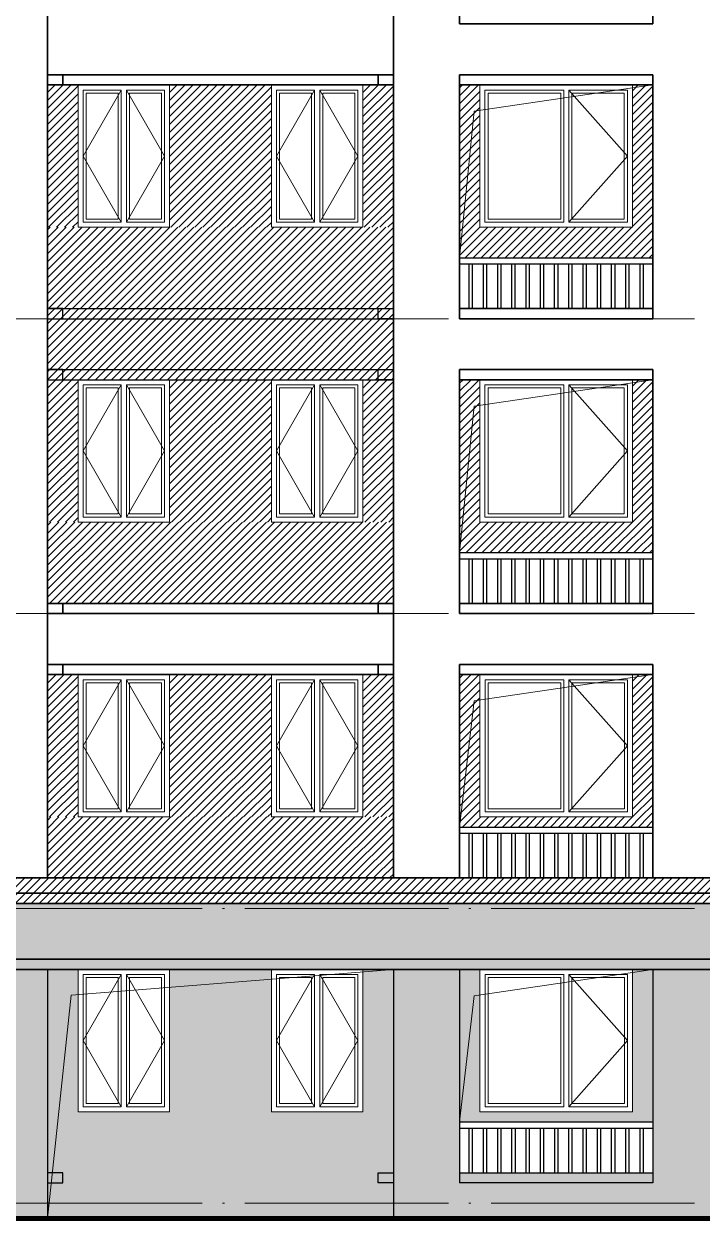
# Model space of a CAD drawing. Extents: x 27938 to 725830, y -209821 to 1628073.
# Drawn here: x 297584 to 304250, y 43165 to 54940 of the extents above; entities that cross this region are included whole.
import ezdxf

# ---------------------------------------------------------------- set-up
doc = ezdxf.new("R2010")
doc.units = 0
doc.header["$LTSCALE"] = 1000
doc.header["$MEASUREMENT"] = 0
doc.linetypes.add('DOTE', pattern=[2.42, 2, -0.2, 0.02, -0.2])
for name, color, linetype in [('3-剖面填充（细）', 250, 'Continuous'), ('5-平立面看线1', 45, 'Continuous'), ('Stair-栏杆', 142, 'Continuous'), ('看线', 251, 'Continuous')]:
    doc.layers.add(name, color=color, linetype=linetype)
for name, color, linetype, lineweight in [('DOTE', 19, 'DOTE', 9), ('WINDOW', 144, 'Continuous', 15), ('立面-中轮廓线', 213, 'Continuous', 35), ('立面-普通轮廓', 7, 'Continuous', 18), ('立面-洞口示意', 152, 'Continuous', 13), ('立面-窗开启线', 250, 'Continuous', 13)]:
    doc.layers.add(name, color=color, linetype=linetype, lineweight=lineweight)
pattern_1 = [(45, (-276178.246, 5800), (-39.2886205, 39.2886205), [])]
pattern_2 = [(45, (-240617.81, 13864.28), (-39.2886205, 39.2886205), [])]
pattern_3 = [(45, (-149299.965, 1964.28), (-39.2886205, 39.2886205), [])]

# ---------------------------------------------------------------- blocks, each defined once
blk = doc.blocks.new('HFHCDSFFDGD')
at = {"layer": '3-剖面填充（细）'}
h = blk.add_hatch(dxfattribs=at)
h.set_pattern_fill('ANSI31', color=256, scale=35)
h.set_pattern_definition([(45, (-280729.78, 5723), (-39.2886205, 39.2886205), [])])
h.paths.add_polyline_path([(262556, 39076), (262256, 39076), (262256, 40476), (262556, 40476)])
h = blk.add_hatch(dxfattribs=at)
h.set_pattern_fill('ANSI31', color=256, scale=35)
h.set_pattern_definition([(45, (-279529.876, 5723), (-39.2886205, 39.2886205), [])])
h.paths.add_polyline_path([(264457, 39076), (263456, 39076), (263456, 40476), (264456, 40476)])
h = blk.add_hatch(dxfattribs=at)
h.set_pattern_fill('ANSI31', color=256, scale=35)
h.set_pattern_definition([(45, (-277629.48, 5723), (-39.2886205, 39.2886205), [])])
h.paths.add_polyline_path([(265657, 39076), (265357, 39076), (265356, 40476), (265656, 40476)])
h = blk.add_hatch(dxfattribs=at)
h.set_pattern_fill('ANSI31', color=256, scale=35)
h.set_pattern_definition(pattern_1)
h.paths.add_polyline_path([(266306, 39076), (266506, 39076), (266506, 40476), (266306, 40476)])
h = blk.add_hatch(dxfattribs=at)
h.set_pattern_fill('ANSI31', color=256, scale=35)
h.set_pattern_definition(pattern_1)
h.paths.add_polyline_path([(268006, 39076), (268206, 39076), (268206, 40476), (268006, 40476)])
h = blk.add_hatch(dxfattribs=at)
h.set_pattern_fill('ANSI31', color=256, scale=35)
h.set_pattern_definition([(45, (-280729.78, 4923), (-39.2886205, 39.2886205), [])])
h.paths.add_polyline_path([(265657, 38276), (262256, 38276), (262256, 39076), (265656, 39076)])
h = blk.add_hatch(dxfattribs=at)
h.set_pattern_fill('ANSI31', color=256, scale=35)
h.set_pattern_definition(pattern_1)
h.paths.add_polyline_path([(266306, 38776), (268206, 38776), (268206, 39076), (266306, 39076)])
blk = doc.blocks.new('A$C318717E3')
at = {"layer": 'WINDOW'}
for points in [[(50, 1350), (425, 1350), (425, 50), (50, 50)], [(850, 1350), (475, 1350), (475, 50), (850, 50)]]:
    blk.add_lwpolyline(points, close=True, dxfattribs=at)
at = {"layer": 'WINDOW', "color": 250}
for points in [[(80, 1320), (395, 1320), (395, 80), (80, 80)], [(820, 1320), (505, 1320), (505, 80), (820, 80)]]:
    blk.add_lwpolyline(points, close=True, dxfattribs=at)
at = {"layer": '立面-普通轮廓'}
blk.add_lwpolyline([(0, 1400), (900, 1400), (900, 0), (0, 0)], close=True, dxfattribs=at)
at = {"layer": '立面-窗开启线', "color": 251, "ltscale": 0.5, "true_color": 0x636466}
for points in [[(425, 1350), (50, 700), (425, 50)], [(475, 1350), (850, 700), (475, 50)]]:
    blk.add_lwpolyline(points, dxfattribs=at)
blk = doc.blocks.new('A$C4731409C')
at = {"layer": 'WINDOW'}
for points in [[(-1450, 1350), (-675, 1350), (-675, 50), (-1450, 50)], [(-50, 1350), (-625, 1350), (-625, 50), (-50, 50)]]:
    blk.add_lwpolyline(points, close=True, dxfattribs=at)
at = {"layer": 'WINDOW', "color": 250}
for points in [[(-1420, 1320), (-705, 1320), (-705, 80), (-1420, 80)], [(-80, 1320), (-595, 1320), (-595, 80), (-80, 80)]]:
    blk.add_lwpolyline(points, close=True, dxfattribs=at)
at = {"layer": '立面-普通轮廓'}
blk.add_lwpolyline([(-1500, 1400), (0, 1400), (0, 0), (-1500, 0)], close=True, dxfattribs=at)
at = {"layer": '立面-窗开启线', "color": 251, "ltscale": 0.5, "true_color": 0x636466}
blk.add_lwpolyline([(-625, 1350), (-50, 700), (-625, 50)], dxfattribs=at)
blk = doc.blocks.new('HFGHFHFHF')
at = {"layer": 'Stair-栏杆'}
for p, q in [((266306, 38776), (268206, 38776)), ((266306, 38716), (268206, 38716))]:
    blk.add_line(p, q, dxfattribs=at)
for points in [[(266401, 38276), (266401, 38716)], [(266431, 38716), (266431, 38276)], [(266541, 38276), (266541, 38716)], [(266571, 38716), (266571, 38276)], [(266681, 38276), (266681, 38716)], [(266711, 38716), (266711, 38276)], [(266821, 38276), (266821, 38716)], [(266851, 38716), (266851, 38276)], [(266961, 38276), (266961, 38716)], [(266991, 38716), (266991, 38276)], [(267101, 38276), (267101, 38716)], [(267131, 38716), (267131, 38276)], [(267241, 38276), (267241, 38716)], [(267271, 38716), (267271, 38276)], [(267381, 38276), (267381, 38716)], [(267411, 38716), (267411, 38276)], [(267521, 38276), (267521, 38716)], [(267551, 38716), (267551, 38276)], [(267661, 38276), (267661, 38716)], [(267691, 38716), (267691, 38276)], [(267801, 38276), (267801, 38716)], [(267831, 38716), (267831, 38276)], [(267941, 38276), (267941, 38716)], [(267971, 38716), (267971, 38276)], [(268081, 38276), (268081, 38716)], [(268111, 38716), (268111, 38276)]]:
    blk.add_lwpolyline(points, dxfattribs=at)
at = {"layer": '立面-中轮廓线'}
for p, q in [((262256, 41076), (262256, 38176)), ((265656, 41076), (265656, 38176)), ((266306, 40576), (266306, 38176)), ((268206, 40576), (268206, 38176))]:
    blk.add_line(p, q, dxfattribs=at)
for points in [[(266306, 40576), (268206, 40576)], [(268206, 40476), (266306, 40476)], [(266306, 38276), (268206, 38276)], [(268206, 38176), (266306, 38176)]]:
    blk.add_lwpolyline(points, dxfattribs=at)
for name, p in [('A$C318717E3', (262556, 39076)), ('A$C318717E3', (264456, 39076)), ('A$C4731409C', (268006, 39076))]:
    blk.add_blockref(name, p)

msp = doc.modelspace()

# ---------------------------------------------------------------- hatches: boundary and pattern name
at = {"layer": '3-剖面填充（细）'}
h = msp.add_hatch(dxfattribs=at)
h.set_pattern_fill('ANSI31', color=256, scale=35)
h.set_pattern_definition([(45, (-238267.88, 21864.28), (-39.2886205, 39.2886205), [])])
h.paths.add_polyline_path([(297816.5, 51440.3), (301216.5, 51440.3), (301216.5, 52140.3), (297816.5, 52140.3)])
h = msp.add_hatch(dxfattribs=at)
h.set_pattern_fill('ANSI31', color=256, scale=35)
h.set_pattern_definition([(45, (-245169.34, 13787.28), (-39.2886205, 39.2886205), [])])
h.paths.add_polyline_path([(298116.8, 47140.3), (297816.9, 47140.3), (297816.1, 48540.3), (298116.1, 48540.3)])
h = msp.add_hatch(dxfattribs=at)
h.set_pattern_fill('ANSI31', color=256, scale=35)
h.set_pattern_definition([(45, (-243969.44, 13787.28), (-39.2886205, 39.2886205), [])])
h.paths.add_polyline_path([(300017.1, 47140.3), (299016.8, 47140.3), (299016.1, 48540.3), (300016.3, 48540.3)])
h = msp.add_hatch(dxfattribs=at)
h.set_pattern_fill('ANSI31', color=256, scale=35)
h.set_pattern_definition([(45, (-242069.04, 13787.28), (-39.2886205, 39.2886205), [])])
h.paths.add_polyline_path([(301217.1, 47140.3), (300917.2, 47140.3), (300916.4, 48540.3), (301216.4, 48540.3)])
h = msp.add_hatch(dxfattribs=at)
h.set_pattern_fill('ANSI31', color=256, scale=35)
h.set_pattern_definition(pattern_2)
h.paths.add_polyline_path([(301866.6, 47140.3), (302066.6, 47140.3), (302066.6, 48540.3), (301866.6, 48540.3)])
h = msp.add_hatch(dxfattribs=at)
h.set_pattern_fill('ANSI31', color=256, scale=35)
h.set_pattern_definition(pattern_2)
h.paths.add_polyline_path([(303566.6, 47140.3), (303766.6, 47140.3), (303766.6, 48540.3), (303566.6, 48540.3)])
h = msp.add_hatch(dxfattribs=at)
h.set_pattern_fill('ANSI31', color=256, scale=35)
h.set_pattern_definition([(45, (-245169.34, 12987.28), (-39.2886205, 39.2886205), [])])
h.paths.add_polyline_path([(301217, 46540.3), (297816.9, 46540.3), (297816.1, 47140.3), (301216.2, 47140.3)])
h = msp.add_hatch(dxfattribs=at)
h.set_pattern_fill('ANSI31', color=256, scale=35)
h.set_pattern_definition(pattern_2)
h.paths.add_polyline_path([(301866.6, 47040.3), (303766.6, 47040.3), (303766.6, 47140.3), (301866.6, 47140.3)])
h = msp.add_hatch(dxfattribs=at)
h.set_pattern_fill('ANSI31', color=256, scale=35)
h.set_pattern_definition(pattern_3)
h.paths.add_polyline_path([(299516.5, 46290.3), (299516.5, 46540.3), (288116.6, 46540.3), (288116.6, 46290.3)])
h = msp.add_hatch(dxfattribs=at)
h.set_pattern_fill('ANSI31', color=256, scale=35)
h.set_pattern_definition(pattern_3)
h.paths.add_polyline_path([(299516.5, 46290.3), (299516.5, 46540.3), (310916.5, 46540.3), (310916.5, 46290.3)])
h = msp.add_hatch(dxfattribs=at)
h.set_pattern_fill('混凝土', color=251, scale=40)
h.set_pattern_definition([(50, (35560.44, 33804.64), (286.90407, -25.10085), [30, -330]), (355, (35560.44, 33804.64), (-55.50053, 300.87685), [24, -264]), (100.4514, (35584.35, 33802.55), (231.40375, 275.77582), [25.49608, -280.45684]), (46.1842, (35560.44, 33884.64), (426.8964, -66.2076), [45, -495]), (96.6356, (35596, 33879.1), (373.8651, 389.64715), [38.2441, -420.6852]), (351.1842, (35560.44, 33884.64), (373.8648, 389.64744), [36, -396]), (21, (35600.44, 33864.64), (238.76282, -161.04756), [30, -330]), (326, (35600.44, 33864.64), (97.32613, 290.06002), [24, -264]), (71.4514, (35620.34, 33851.22), (336.08905, 129.0122), [25.49608, -280.45684]), (37.5, (35560.44, 33804.64), (4.863942, 133.15754), [0, -260.8, 0, -268, 0, -265]), (7.5, (35560.44, 33804.64), (105.227815, 157.764685), [0, -152.8, 0, -254.8, 0, -101]), (327.5, (35471.24, 33804.64), (213.528974, -9.02195), [0, -100, 0, -312, 0, -414]), (317.5, (35431.24, 33804.64), (233.27447, 40.04199), [0, -130, 0, -207.2, 0, -294])])
h.paths.add_polyline_path([(309666.5, 45640.3), (310566.5, 45640.3), (310566.5, 44240.3), (309666.5, 44240.3)], flags=16)
h.paths.add_polyline_path([(306616.7, 44740.3), (308816.7, 44740.3), (308816.5, 43640.3), (306616.5, 43640.3)], flags=16)
h.paths.add_polyline_path([(306816.5, 45640.3), (308616.5, 45640.3), (308616.7, 44740.3), (306816.7, 44740.3)], flags=16)
h.paths.add_polyline_path([(304416.5, 44140.3), (306016.5, 44140.3), (306016.5, 43640.3), (304416.5, 43640.3)], flags=16)
h.paths.add_polyline_path([(304766.5, 45640.3), (305666.5, 45640.3), (305666.5, 44240.3), (304766.5, 44240.3)], flags=16)
h.paths.add_polyline_path([(301866.6, 44140.3), (303766.6, 44140.3), (303766.6, 43640.3), (301866.6, 43640.3)], flags=16)
h.paths.add_polyline_path([(302066.6, 45640.3), (303566.6, 45640.3), (303566.6, 44240.3), (302066.6, 44240.3)], flags=16)
h.paths.add_polyline_path([(300016.6, 45640.3), (300916.6, 45640.3), (300916.6, 44240.3), (300016.6, 44240.3)], flags=16)
h.paths.add_polyline_path([(316766.5, 45640.3), (315866.5, 45640.3), (315866.5, 44240.3), (316766.5, 44240.3)], flags=16)
h.paths.add_polyline_path([(319816.7, 44740.3), (317616.7, 44740.3), (317616.5, 43640.3), (319816.5, 43640.3)], flags=16)
h.paths.add_polyline_path([(319616.5, 45640.3), (317816.5, 45640.3), (317816.7, 44740.3), (319616.7, 44740.3)], flags=16)
h.paths.add_polyline_path([(322016.5, 44140.3), (320416.5, 44140.3), (320416.5, 43640.3), (322016.5, 43640.3)], flags=16)
h.paths.add_polyline_path([(321666.5, 45640.3), (320766.5, 45640.3), (320766.5, 44240.3), (321666.5, 44240.3)], flags=16)
h.paths.add_polyline_path([(324566.5, 44140.3), (322666.5, 44140.3), (322666.5, 43640.3), (324566.5, 43640.3)], flags=16)
h.paths.add_polyline_path([(324366.5, 45640.3), (322866.5, 45640.3), (322866.5, 44240.3), (324366.5, 44240.3)], flags=16)
h.paths.add_polyline_path([(326416.4, 45640.3), (325516.4, 45640.3), (325516.4, 44240.3), (326416.4, 44240.3)], flags=16)
h.paths.add_polyline_path([(327016.5, 46290.3), (327016.5, 45740.3), (327166.5, 45740.3), (327166.5, 45640.3), (327016.5, 45640.3), (327016.5, 43940.3), (327166.5, 43940.3), (327166.5, 43840.3), (327016.5, 43840.3), (327016.5, 43190.3), (315516.5, 43190.3), (315516.5, 46290.3)])
h.paths.add_polyline_path([(289366.6, 45640.3), (288466.6, 45640.3), (288466.6, 44240.3), (289366.6, 44240.3)], flags=16)
h.paths.add_polyline_path([(292416.6, 44740.3), (290216.6, 44740.3), (290216.6, 43640.3), (292416.6, 43640.3)], flags=16)
h.paths.add_polyline_path([(292216.6, 45640.3), (290416.6, 45640.3), (290416.6, 44740.3), (292216.6, 44740.3)], flags=16)
h.paths.add_polyline_path([(294616.5, 44140.3), (293016.6, 44140.3), (293016.6, 43640.3), (294616.5, 43640.3)], flags=16)
h.paths.add_polyline_path([(294266.6, 45640.3), (293366.6, 45640.3), (293366.6, 44240.3), (294266.6, 44240.3)], flags=16)
h.paths.add_polyline_path([(297166.5, 44140.3), (295266.5, 44140.3), (295266.5, 43640.3), (297166.5, 43640.3)], flags=16)
h.paths.add_polyline_path([(296966.5, 45640.3), (295466.5, 45640.3), (295466.5, 44240.3), (296966.5, 44240.3)], flags=16)
h.paths.add_polyline_path([(299016.4, 45640.3), (298116.4, 45640.3), (298116.4, 44240.3), (299016.4, 44240.3)], flags=16)
h.paths.add_polyline_path([(282266.6, 45640.3), (283166.6, 45640.3), (283166.6, 44240.3), (282266.6, 44240.3)], flags=16)
h.paths.add_polyline_path([(279216.6, 44740.3), (281416.6, 44740.3), (281416.6, 43640.3), (279216.6, 43640.3)], flags=16)
h.paths.add_polyline_path([(279416.6, 45640.3), (281216.6, 45640.3), (281216.6, 44740.3), (279416.6, 44740.3)], flags=16)
h.paths.add_polyline_path([(277016.6, 44140.3), (278616.6, 44140.3), (278616.6, 43640.3), (277016.6, 43640.3)], flags=16)
h.paths.add_polyline_path([(277366.6, 45640.3), (278266.6, 45640.3), (278266.6, 44240.3), (277366.6, 44240.3)], flags=16)
h.paths.add_polyline_path([(274466.6, 44140.3), (276366.6, 44140.3), (276366.6, 43640.3), (274466.6, 43640.3)], flags=16)
h.paths.add_polyline_path([(274666.6, 45640.3), (276166.6, 45640.3), (276166.6, 44240.3), (274666.6, 44240.3)], flags=16)
h.paths.add_polyline_path([(272616.7, 45640.3), (273516.7, 45640.3), (273516.7, 44240.3), (272616.7, 44240.3)], flags=16)
h.paths.add_polyline_path([(288116.6, 46290.3), (310916.7, 46290.3), (310916.7, 43190.3), (288116.6, 43190.3)])
h.paths.add_polyline_path([(272016.6, 46290.3), (272016.6, 45740.3), (271866.6, 45740.3), (271866.6, 45640.3), (272016.6, 45640.3), (272016.6, 43940.3), (271866.6, 43940.3), (271866.6, 43840.3), (272016.6, 43840.3), (272016.6, 43190.3), (283516.6, 43190.3), (283516.6, 46290.3)])

# ---------------------------------------------------------------- linework, layer by layer
at = {"color": 7}
for p, q in [((297816.5, 52140.3), (301216.5, 52140.3)), ((297816.5, 52040.3), (301216.5, 52040.3)), ((297816.5, 51540.3), (301216.5, 51540.3)), ((297816.5, 51440.3), (301216.5, 51440.3))]:
    msp.add_line(p, q, dxfattribs=at)
for points in [[(297816.5, 52040.3), (297966.5, 52040.3), (297966.5, 52140.3), (297816.5, 52140.3)], [(301216.7, 52040.3), (301066.7, 52040.3), (301066.7, 52140.3), (301216.7, 52140.3)], [(297816.5, 51440.3), (297966.5, 51440.3), (297966.5, 51540.3), (297816.5, 51540.3)], [(301216.7, 51440.3), (301066.7, 51440.3), (301066.7, 51540.3), (301216.7, 51540.3)]]:
    msp.add_lwpolyline(points, dxfattribs=at)
at = {"layer": '5-平立面看线1', "color": 1, "ltscale": 0.8, "const_width": 50}
msp.add_lwpolyline([(328516.6, 43190.3), (270716.6, 43190.3)], dxfattribs=at)
at = {"layer": 'DOTE', "linetype": 'DOTE'}
for p, q in [((270716.6, 52040.3), (328516.6, 52040.3)), ((270716.6, 49140.3), (328516.6, 49140.3)), ((270716.6, 46240.3), (328516.6, 46240.3)), ((270716.6, 43340.3), (328516.6, 43340.3))]:
    msp.add_line(p, q, dxfattribs=at)
at = {"layer": 'Stair-栏杆'}
for p, q in [((301866.8, 47040.3), (303766.8, 47040.3)), ((301866.8, 46980.3), (303766.8, 46980.3)), ((301866.8, 44140.3), (303766.8, 44140.3)), ((301866.8, 44080.3), (303766.8, 44080.3))]:
    msp.add_line(p, q, dxfattribs=at)
for points in [[(301961.8, 46540.3), (301961.8, 46980.3)], [(301991.8, 46980.3), (301991.8, 46540.3)], [(302101.8, 46540.3), (302101.8, 46980.3)], [(302131.8, 46980.3), (302131.8, 46540.3)], [(302241.8, 46540.3), (302241.8, 46980.3)], [(302271.8, 46980.3), (302271.8, 46540.3)], [(302381.8, 46540.3), (302381.8, 46980.3)], [(302411.8, 46980.3), (302411.8, 46540.3)], [(302521.8, 46540.3), (302521.8, 46980.3)], [(302551.8, 46980.3), (302551.8, 46540.3)], [(302661.8, 46540.3), (302661.8, 46980.3)], [(302691.8, 46980.3), (302691.8, 46540.3)], [(302801.8, 46540.3), (302801.8, 46980.3)], [(302831.8, 46980.3), (302831.8, 46540.3)], [(302941.8, 46540.3), (302941.8, 46980.3)], [(302971.8, 46980.3), (302971.8, 46540.3)], [(303081.8, 46540.3), (303081.8, 46980.3)], [(303111.8, 46980.3), (303111.8, 46540.3)], [(303221.8, 46540.3), (303221.8, 46980.3)], [(303251.8, 46980.3), (303251.8, 46540.3)], [(303361.8, 46540.3), (303361.8, 46980.3)], [(303391.8, 46980.3), (303391.8, 46540.3)], [(303501.8, 46540.3), (303501.8, 46980.3)], [(303531.8, 46980.3), (303531.8, 46540.3)], [(303641.8, 46540.3), (303641.8, 46980.3)], [(303671.8, 46980.3), (303671.8, 46540.3)], [(301961.8, 43640.3), (301961.8, 44080.3)], [(301991.8, 44080.3), (301991.8, 43640.3)], [(302101.8, 43640.3), (302101.8, 44080.3)], [(302131.8, 44080.3), (302131.8, 43640.3)], [(302241.8, 43640.3), (302241.8, 44080.3)], [(302271.8, 44080.3), (302271.8, 43640.3)], [(302381.8, 43640.3), (302381.8, 44080.3)], [(302411.8, 44080.3), (302411.8, 43640.3)], [(302521.8, 43640.3), (302521.8, 44080.3)], [(302551.8, 44080.3), (302551.8, 43640.3)], [(302661.8, 43640.3), (302661.8, 44080.3)], [(302691.8, 44080.3), (302691.8, 43640.3)], [(302801.8, 43640.3), (302801.8, 44080.3)], [(302831.8, 44080.3), (302831.8, 43640.3)], [(302941.8, 43640.3), (302941.8, 44080.3)], [(302971.8, 44080.3), (302971.8, 43640.3)], [(303081.8, 43640.3), (303081.8, 44080.3)], [(303111.8, 44080.3), (303111.8, 43640.3)], [(303221.8, 43640.3), (303221.8, 44080.3)], [(303251.8, 44080.3), (303251.8, 43640.3)], [(303361.8, 43640.3), (303361.8, 44080.3)], [(303391.8, 44080.3), (303391.8, 43640.3)], [(303501.8, 43640.3), (303501.8, 44080.3)], [(303531.8, 44080.3), (303531.8, 43640.3)], [(303641.8, 43640.3), (303641.8, 44080.3)], [(303671.8, 44080.3), (303671.8, 43640.3)]]:
    msp.add_lwpolyline(points, dxfattribs=at)
at = {"layer": '看线', "color": 30}
for p, q in [((297816.5, 45640.3), (297816.5, 43190.3)), ((301216.7, 45640.3), (301216.7, 43190.3)), ((301866.8, 45640.3), (301866.8, 43540.3)), ((303766.8, 45640.3), (303766.8, 43540.3))]:
    msp.add_line(p, q, dxfattribs=at)
for points in [[(297816.5, 43540.3), (297966.5, 43540.3), (297966.5, 43640.3), (297816.5, 43640.3)], [(301216.7, 43540.3), (301066.7, 43540.3), (301066.7, 43640.3), (301216.7, 43640.3)], [(301866.8, 43640.3), (303766.8, 43640.3)], [(303766.8, 43540.3), (301866.8, 43540.3)]]:
    msp.add_lwpolyline(points, dxfattribs=at)
at = {"layer": '立面-中轮廓线'}
for p, q in [((297816.5, 54440.3), (301216.5, 54440.3)), ((297816.5, 54340.3), (301216.5, 54340.3)), ((297816.5, 49240.3), (301216.5, 49240.3)), ((297816.5, 49140.3), (297816.5, 46540.3)), ((297816.5, 49140.3), (301216.5, 49140.3)), ((301216.7, 49140.3), (301216.7, 46540.3)), ((297816.5, 48640.3), (301216.5, 48640.3)), ((301866.8, 48640.3), (301866.8, 46540.3)), ((303766.8, 48640.3), (303766.8, 46540.3)), ((297816.5, 48540.3), (301216.5, 48540.3))]:
    msp.add_line(p, q, dxfattribs=at)
at = {"layer": '立面-中轮廓线', "color": 2}
for p, q in [((299516.5, 46540.3), (288116.6, 46540.3)), ((299516.5, 46540.3), (310916.5, 46540.3)), ((299516.5, 46390.3), (288116.6, 46390.3)), ((299516.5, 46290.3), (288116.6, 46290.3)), ((299516.5, 46390.3), (310916.5, 46390.3)), ((299516.5, 46290.3), (310916.5, 46290.3)), ((299516.5, 45740.3), (288116.6, 45740.3)), ((299516.5, 45740.3), (310916.5, 45740.3)), ((299516.5, 45640.3), (288116.6, 45640.3)), ((299516.5, 45640.3), (310916.5, 45640.3))]:
    msp.add_line(p, q, dxfattribs=at)
at = {"layer": '立面-中轮廓线'}
for points in [[(297816.5, 54340.3), (297966.5, 54340.3), (297966.5, 54440.3), (297816.5, 54440.3)], [(301216.7, 54340.3), (301066.7, 54340.3), (301066.7, 54440.3), (301216.7, 54440.3)], [(297816.5, 49140.3), (297966.5, 49140.3), (297966.5, 49240.3), (297816.5, 49240.3)], [(301216.7, 49140.3), (301066.7, 49140.3), (301066.7, 49240.3), (301216.7, 49240.3)], [(297816.5, 48540.3), (297966.5, 48540.3), (297966.5, 48640.3), (297816.5, 48640.3)], [(301216.7, 48540.3), (301066.7, 48540.3), (301066.7, 48640.3), (301216.7, 48640.3)], [(301866.8, 48640.3), (303766.8, 48640.3)], [(303766.8, 48540.3), (301866.8, 48540.3)]]:
    msp.add_lwpolyline(points, dxfattribs=at)
at = {"layer": '立面-洞口示意'}
for points in [[(301866.8, 52640.3), (302011.5, 54081.2), (303766.8, 54340.3)], [(301866.8, 49740.3), (302011.5, 51181.2), (303766.8, 51440.3)], [(301866.8, 47040.3), (302011.5, 48281.2), (303766.8, 48540.3)], [(297816.5, 43190.3), (298048.3, 45388.1), (301216.7, 45640.3)], [(301866.8, 44140.3), (302011.5, 45381.2), (303766.8, 45640.3)]]:
    msp.add_lwpolyline(points, dxfattribs=at)

# ---------------------------------------------------------------- block references
for name, p in [('HFGHFHFHF', (35560.4, 16764.3)), ('HFGHFHFHF', (35560.4, 13864.3)), ('HFHCDSFFDGD', (35560.4, 13864.3)), ('HFGHFHFHF', (35560.4, 10964.3)), ('HFHCDSFFDGD', (35560.4, 10964.3)), ('A$C318717E3', (298116.4, 47140.3)), ('A$C318717E3', (300016.8, 47140.3)), ('A$C4731409C', (303566.8, 47140.3)), ('A$C318717E3', (298116.4, 44240.3)), ('A$C318717E3', (300016.8, 44240.3)), ('A$C4731409C', (303566.8, 44240.3))]:
    msp.add_blockref(name, p)

doc.saveas('drawing.dxf')
